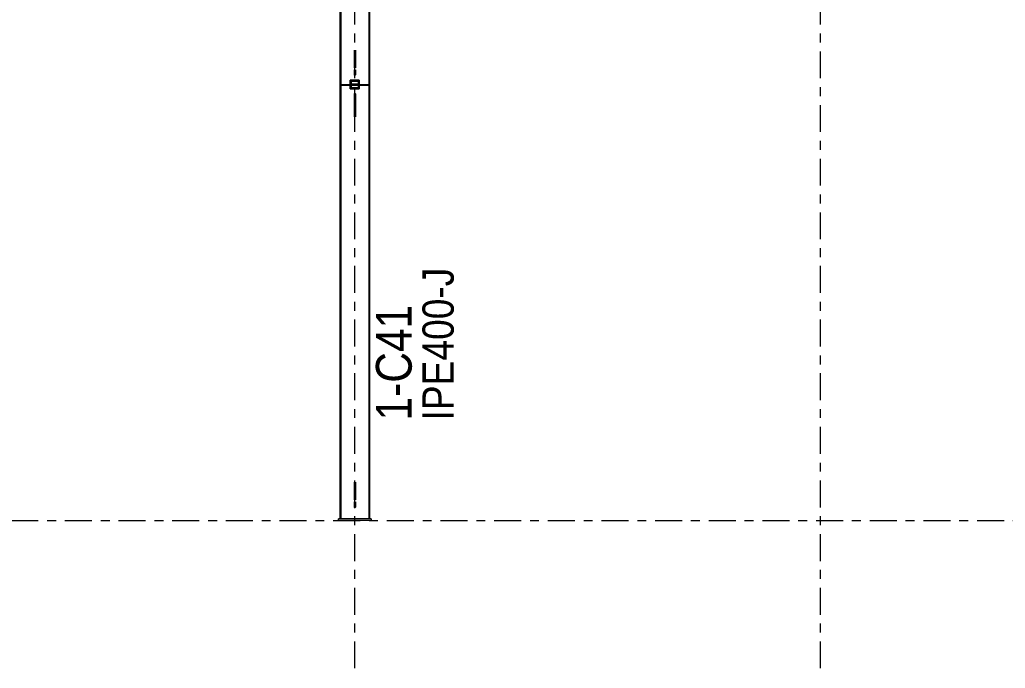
# Model space of a CAD drawing. Header units: millimetres. Extents: x -79 to 743, y -408 to 166.
# Drawn here: x 297.4 to 407.6, y -193.7 to -121.1 of the extents above; entities that cross this region are included whole.
import ezdxf

# ---------------------------------------------------------------- set-up
doc = ezdxf.new("R2010")
doc.units = ezdxf.units.MM
for name, pattern in [('XKITLINE00', [0]), ('XKITLINE02', [4, 2, -2]), ('XKITLINE03', [6, 3, -1, 1, -1])]:
    doc.linetypes.add(name, pattern=pattern)
for name, color, linetype, lineweight in [('Part', 2, 'Continuous', 0), ('PartMark', 7, 'Continuous', 0), ('S-grid', 1, 'Continuous', 0)]:
    doc.layers.add(name, color=color, linetype=linetype, lineweight=lineweight)
doc.styles.add('ARIAL', font='ARIAL.TTF')

# ---------------------------------------------------------------- blocks, each defined once
blk = doc.blocks.new('*A451')
at = {"layer": 'Part'}
h = blk.add_hatch(color=3, dxfattribs=at)
h.paths.add_polyline_path([(334.43, -128.79), (334.43, -127.95), (335.26, -127.95), (335.26, -128.79)], flags=17)
h.paths.add_polyline_path([(334.46, -127.99), (334.46, -128.75), (335.23, -128.75), (335.23, -127.99)])
blk = doc.blocks.new('*A1520')
at = {"layer": 'S-grid', "color": 1, "linetype": 'XKITLINE03', "lineweight": 0}
blk.add_line((44.44, -177.12), (557.53, -177.12), dxfattribs=at)
blk = doc.blocks.new('*A1532')
at = {"layer": 'Part', "color": 7, "linetype": 'XKITLINE02', "lineweight": 0}
for p, q in [((334.76, -124.52), (334.76, -126.72)), ((334.93, -124.52), (334.93, -126.72))]:
    blk.add_line(p, q, dxfattribs=at)
at = {"layer": 'Part', "color": 2, "linetype": 'XKITLINE00', "lineweight": 0}
for p, q in [((334.76, -126.72), (334.76, -127.29)), ((334.93, -126.72), (334.93, -127.29)), ((334.79, -127.24), (334.76, -127.29)), ((334.76, -127.29), (334.79, -127.34)), ((334.84, -127.22), (334.79, -127.24)), ((334.79, -127.34), (334.84, -127.36)), ((334.9, -127.24), (334.84, -127.22)), ((334.84, -127.36), (334.9, -127.34)), ((334.93, -127.29), (334.9, -127.24)), ((334.9, -127.34), (334.93, -127.29))]:
    blk.add_line(p, q, dxfattribs=at)
blk = doc.blocks.new('*A1533')
at = {"layer": 'Part', "color": 7, "linetype": 'XKITLINE02', "lineweight": 0}
for p, q in [((335.26, -127.95), (334.43, -127.95)), ((334.43, -127.95), (334.43, -128.79)), ((334.43, -128.79), (335.26, -128.79)), ((334.46, -128.75), (334.46, -127.99)), ((334.46, -127.99), (335.23, -127.99)), ((335.23, -128.75), (334.46, -128.75)), ((335.23, -127.99), (335.23, -128.75)), ((335.26, -128.79), (335.26, -127.95))]:
    blk.add_line(p, q, dxfattribs=at)
blk = doc.blocks.new('*A1811')
at = {"layer": 'S-grid', "color": 1, "linetype": 'XKITLINE03', "lineweight": 0}
blk.add_line((386.93, -193.67), (386.93, -53.58), dxfattribs=at)
at = {"layer": 'S-grid', "color": 3, "style": 'ARIAL', "width": 0.85}
blk.add_text('T1', height=3, dxfattribs=at).set_placement((384.59, -52.58))
blk = doc.blocks.new('*A1812')
at = {"layer": 'S-grid', "color": 1, "linetype": 'XKITLINE03', "lineweight": 0}
blk.add_line((334.84, -193.67), (334.84, -53.58), dxfattribs=at)
at = {"layer": 'S-grid', "color": 3, "style": 'ARIAL', "width": 0.85}
blk.add_text('T', height=3, dxfattribs=at).set_placement((333.62, -52.58))
blk = doc.blocks.new('*A1849')
at = {"layer": 'Part', "color": 7, "linetype": 'XKITLINE02', "lineweight": 0}
for p, q in [((334.76, -172.84), (334.76, -175.05)), ((334.93, -172.84), (334.93, -175.05))]:
    blk.add_line(p, q, dxfattribs=at)
at = {"layer": 'Part', "color": 2, "linetype": 'XKITLINE00', "lineweight": 0}
for p, q in [((334.76, -175.05), (334.76, -175.63)), ((334.93, -175.05), (334.93, -175.63)), ((334.79, -175.58), (334.76, -175.63)), ((334.76, -175.63), (334.79, -175.67)), ((334.84, -175.56), (334.79, -175.58)), ((334.79, -175.67), (334.84, -175.69)), ((334.9, -175.58), (334.84, -175.56)), ((334.84, -175.69), (334.9, -175.67)), ((334.93, -175.63), (334.9, -175.58)), ((334.9, -175.67), (334.93, -175.63))]:
    blk.add_line(p, q, dxfattribs=at)
blk = doc.blocks.new('*A1850')
at = {"layer": 'Part', "color": 2, "linetype": 'XKITLINE00', "lineweight": 0}
for p, q in [((334.79, -129.38), (334.76, -129.43)), ((334.76, -129.43), (334.76, -130)), ((334.76, -129.43), (334.79, -129.47)), ((334.84, -129.36), (334.79, -129.38)), ((334.79, -129.47), (334.84, -129.49)), ((334.9, -129.38), (334.84, -129.36)), ((334.84, -129.49), (334.9, -129.47)), ((334.93, -129.43), (334.9, -129.38)), ((334.9, -129.47), (334.93, -129.43)), ((334.93, -129.43), (334.93, -130))]:
    blk.add_line(p, q, dxfattribs=at)
at = {"layer": 'Part', "color": 7, "linetype": 'XKITLINE02', "lineweight": 0}
for p, q in [((334.76, -130), (334.76, -132.21)), ((334.93, -130), (334.93, -132.21))]:
    blk.add_line(p, q, dxfattribs=at)
blk = doc.blocks.new('*A1858')
at = {"layer": 'Part', "color": 2, "linetype": 'XKITLINE00', "lineweight": 0}
for p, q in [((336.51, -79.43), (333.18, -79.43)), ((333.29, -79.43), (333.29, -128.41)), ((336.4, -79.43), (336.4, -128.41)), ((333.18, -90.76), (333.18, -176.95)), ((336.51, -90.76), (336.51, -176.95)), ((333.29, -128.5), (333.29, -176.95)), ((336.4, -128.5), (336.4, -176.95))]:
    blk.add_line(p, q, dxfattribs=at)
at = {"layer": 'Part', "color": 7, "linetype": 'XKITLINE02', "lineweight": 0}
for p, q in [((333.18, -79.43), (333.18, -90.76)), ((336.51, -79.43), (336.51, -90.76)), ((333.29, -128.41), (333.29, -128.5)), ((336.4, -128.41), (336.4, -128.5)), ((336.51, -176.95), (333.18, -176.95))]:
    blk.add_line(p, q, dxfattribs=at)
blk = doc.blocks.new('*A1956')
at = {"layer": 'Part', "color": 2, "linetype": 'XKITLINE00', "lineweight": 0}
for p, q in [((336.68, -176.95), (333.01, -176.95)), ((333.01, -177.12), (333.01, -176.95)), ((336.68, -177.12), (333.01, -177.12)), ((336.68, -176.95), (336.68, -177.12))]:
    blk.add_line(p, q, dxfattribs=at)
blk = doc.blocks.new('*A1964')
at = {"layer": 'Part', "color": 2, "linetype": 'XKITLINE00', "lineweight": 0}
for p, q in [((334.43, -127.95), (334.43, -128.79)), ((334.43, -127.95), (335.26, -127.95)), ((335.26, -128.79), (334.43, -128.79)), ((334.46, -128.75), (334.46, -127.99)), ((334.46, -127.99), (335.23, -127.99)), ((335.23, -128.75), (334.46, -128.75)), ((335.23, -127.99), (335.23, -128.75)), ((335.26, -127.95), (335.26, -128.79))]:
    blk.add_line(p, q, dxfattribs=at)
blk = doc.blocks.new('*A1965')
at = {"layer": 'Part', "color": 2, "linetype": 'XKITLINE00', "lineweight": 0}
for p, q in [((334.34, -128.41), (333.29, -128.41)), ((333.29, -128.5), (333.29, -128.41)), ((334.34, -128.5), (333.29, -128.5)), ((336.4, -128.41), (335.34, -128.41)), ((336.4, -128.5), (335.34, -128.5)), ((336.4, -128.41), (336.4, -128.5))]:
    blk.add_line(p, q, dxfattribs=at)
at = {"layer": 'Part', "color": 7, "linetype": 'XKITLINE02', "lineweight": 0}
for p, q in [((333.41, -128.5), (333.41, -128.41)), ((335.34, -128.41), (334.34, -128.41)), ((335.34, -128.5), (334.34, -128.5)), ((336.28, -128.5), (336.28, -128.41))]:
    blk.add_line(p, q, dxfattribs=at)
blk = doc.blocks.new('*A1966')
at = {"layer": 'Part', "color": 7, "linetype": 'XKITLINE02', "lineweight": 0}
for p, q in [((334.34, -128.41), (334.34, -128.33)), ((334.34, -128.33), (335.34, -128.33)), ((335.34, -128.41), (334.34, -128.41)), ((335.34, -128.33), (335.34, -128.41))]:
    blk.add_line(p, q, dxfattribs=at)
blk = doc.blocks.new('*A1967')
at = {"layer": 'Part', "color": 2, "linetype": 'XKITLINE00', "lineweight": 0}
for p, q in [((335.34, -127.87), (334.34, -127.87)), ((334.34, -127.87), (334.34, -128.87)), ((334.34, -128.87), (335.34, -128.87)), ((335.34, -128.87), (335.34, -127.87))]:
    blk.add_line(p, q, dxfattribs=at)
blk = doc.blocks.new('*A1968')
at = {"layer": 'Part', "color": 7, "linetype": 'XKITLINE02', "lineweight": 0}
for p, q in [((336.4, -128.41), (333.29, -128.41)), ((333.29, -128.5), (333.29, -128.41)), ((336.4, -128.5), (333.29, -128.5)), ((333.41, -128.41), (333.41, -128.5)), ((336.28, -128.5), (336.28, -128.41)), ((336.4, -128.41), (336.4, -128.5))]:
    blk.add_line(p, q, dxfattribs=at)
blk = doc.blocks.new('*A1969')
at = {"layer": 'Part', "color": 7, "linetype": 'XKITLINE02', "lineweight": 0}
for p, q in [((334.34, -128.33), (334.34, -128.41)), ((335.34, -128.33), (334.34, -128.33)), ((334.34, -128.41), (335.34, -128.41)), ((335.34, -128.41), (335.34, -128.33))]:
    blk.add_line(p, q, dxfattribs=at)
blk = doc.blocks.new('*A1970')
at = {"layer": 'Part', "color": 7, "linetype": 'XKITLINE02', "lineweight": 0}
for p, q in [((334.34, -127.87), (335.34, -127.87)), ((334.34, -128.87), (334.34, -127.87)), ((335.34, -128.87), (334.34, -128.87)), ((335.34, -127.87), (335.34, -128.87))]:
    blk.add_line(p, q, dxfattribs=at)
blk = doc.blocks.new('*A2102')
at = {"layer": 'PartMark', "color": 7, "style": 'ARIAL', "width": 0.85}
blk.add_text('IPE400-J', height=3.5, rotation=90.0002, dxfattribs=at).set_placement((345.91, -165.95))
at = {"layer": 'PartMark', "color": 3, "style": 'ARIAL', "width": 0.85}
blk.add_text('1-C41', height=4, rotation=90.0002, dxfattribs=at).set_placement((341.21, -165.95))

msp = doc.modelspace()

# ---------------------------------------------------------------- block references
at = {"lineweight": 0}
for name in ['*A1812', '*A1811', '*A1858', '*A1532', '*A1965', '*A1968', '*A1967', '*A1970', '*A1966', '*A1969', '*A451', '*A1533', '*A1964', '*A1850', '*A2102', '*A1849', '*A1520', '*A1956']:
    msp.add_blockref(name, (0, 0), dxfattribs=at)

doc.saveas('drawing.dxf')
